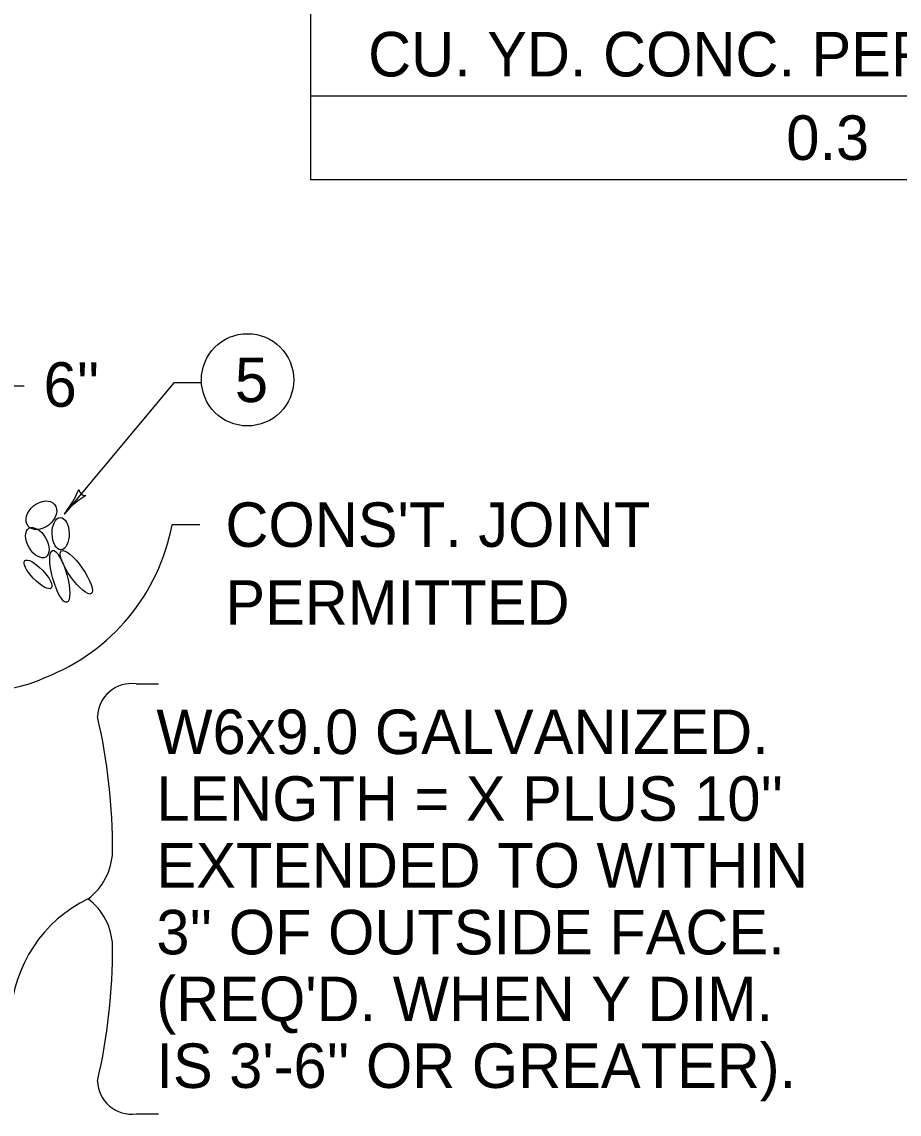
# Model space of a CAD drawing. Extents: x 1000 to 1036.3, y 1000 to 1022.
# Drawn here: x 1026.351 to 1030.29, y 1007.228 to 1012.135 of the extents above; entities that cross this region are included whole.
import ezdxf

# ---------------------------------------------------------------- set-up
doc = ezdxf.new("R2010")
doc.units = 0
doc.layers.add('1', color=7, linetype='Continuous')

msp = doc.modelspace()

# ---------------------------------------------------------------- linework, layer by layer
at = {"layer": '1'}
for p, q in [((1027.6472, 1012.6152), (1027.6472, 1011.4277)), ((1027.6472, 1011.8027), (1032.3735, 1011.8027)), ((1027.6472, 1011.4277), (1032.3735, 1011.4277)), ((1027.0327, 1010.5133), (1026.5418, 1009.925)), ((1027.1577, 1010.5133), (1027.0327, 1010.5133)), ((1026.3618, 1010.4993), (1026.2368, 1010.4993)), ((1027.1508, 1009.8765), (1027.0258, 1009.8765)), ((1026.8637, 1009.1615), (1026.9648, 1009.1615)), ((1026.8637, 1007.2297), (1026.9648, 1007.2297))]:
    msp.add_line(p, q, dxfattribs=at)
msp.add_circle((1027.3644, 1010.5273), 0.2072, dxfattribs=at)
for centre, radius, start, end in [((1026.2416, 1010.1755), 0.3909, 320.1537, 338.8225), ((1026.6371, 1010.0391), 0.0313, 188.9283, 271.045), ((1026.8419, 1009.6745), 0.3909, 121.5009, 140.1476), ((1026.2416, 1010.1755), 0.3909, 320.1415, 320.1537), ((1026.1234, 1010.0462), 0.9182, 291.4189, 349.348), ((1026.1713, 1009.8127), 0.6845, 241.3178, 294.8231), ((1026.8437, 1009.0093), 0.1534, 82.5665, 178.0562), ((1024.0983, 1008.4158), 2.6604, 359.7804, 13.0073), ((1026.48, 1008.4179), 0.2788, 307.1376, 357.4714), ((1026.9168, 1007.641), 0.6161, 115.8263, 177.2648), ((1026.48, 1007.9733), 0.2788, 2.5286, 52.8624), ((1024.0983, 1007.9754), 2.6604, 346.9927, 0.2196), ((1026.8437, 1007.3818), 0.1534, 181.9438, 277.4335)]:
    msp.add_arc(centre, radius, start, end, dxfattribs=at)
for centre, major_axis, ratio in [((1026.4385, 1009.9187), (-0.0597, -0.0485), 0.713843), ((1026.4204, 1009.7957), (0.0378, -0.0647), 0.574562), ((1026.5251, 1009.8361), (0.0016, -0.0722), 0.531662), ((1026.4235, 1009.6534), (-0.0598, 0.0618), 0.31839), ((1026.5212, 1009.6442), (-0.0323, 0.1164), 0.27119), ((1026.5956, 1009.6626), (-0.067, 0.0959), 0.278006)]:
    msp.add_ellipse(centre, major_axis=major_axis, ratio=ratio, dxfattribs=at)

# ---------------------------------------------------------------- texts
for s, p in [('CU. YD. CONC. PER FT. HT.', (1027.9057, 1011.8902)), ('0.3', (1029.7837, 1011.5152)), ("6''", (1026.4485, 1010.4063)), ('5', (1027.3077, 1010.4273)), ("CONS'T. JOINT", (1027.265, 1009.7767)), ('PERMITTED', (1027.265, 1009.4267)), ('W6x9.0 GALVANIZED.', (1026.955, 1008.8461)), ("LENGTH = X PLUS 10''", (1026.955, 1008.5461)), ('EXTENDED TO WITHIN', (1026.955, 1008.2461)), ("3'' OF OUTSIDE FACE.", (1026.955, 1007.9461)), ("(REQ'D. WHEN Y DIM.", (1026.955, 1007.6461)), ("IS 3'-6'' OR GREATER).", (1026.955, 1007.3461))]:
    msp.add_text(s, height=0.2, dxfattribs=at).set_placement(p)

doc.saveas('drawing.dxf')
